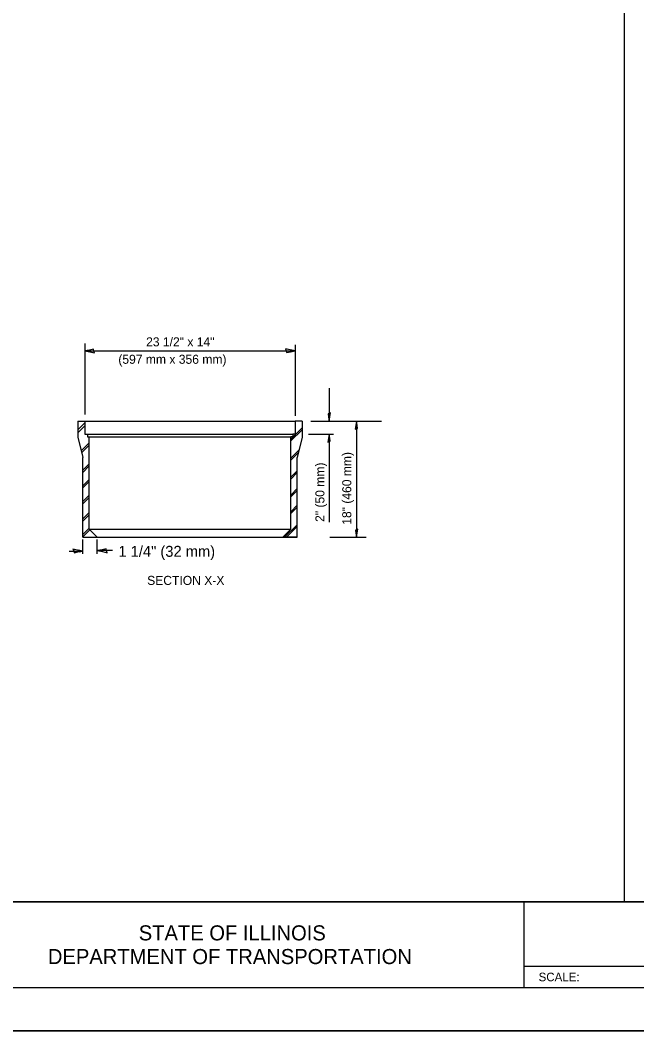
# Model space of a CAD drawing. Extents: x 1709823 to 1716999, y 1398858 to 1402388.
# Drawn here: x 1715257.1 to 1715400.3, y 1401552.1 to 1401786.9 of the extents above; entities that cross this region are included whole.
import ezdxf

# ---------------------------------------------------------------- set-up
doc = ezdxf.new("R2010")
doc.units = 0
for name, color, linetype in [('Design_EX_Roadway Dimensions', 7, 'Continuous'), ('Design_EX_Roadway Notes', 7, 'Continuous'), ('Level 48', 7, 'Continuous'), ('Removal_Items', 7, 'Continuous'), ('Sheets_50 Reference Boundary', 7, 'Continuous'), ('Sheets_General Details', 7, 'Continuous'), ('Sheets_Printer Plotting Border', 7, 'Continuous'), ('Signals_EX_Above Ground', 7, 'Continuous')]:
    doc.layers.add(name, color=color, linetype=linetype)

msp = doc.modelspace()

# ---------------------------------------------------------------- linework, layer by layer
at = {"layer": 'Design_EX_Roadway Dimensions'}
for p, q in [((1715272.11, 1401711.86), (1715272.11, 1401695.29)), ((1715272.11, 1401710.11), (1715321.01, 1401710.11)), ((1715321.01, 1401711.54), (1715321.01, 1401695.03)), ((1715328.86, 1401701.42), (1715328.86, 1401693.79)), ((1715324.61, 1401693.79), (1715340.99, 1401693.79)), ((1715335.21, 1401693.79), (1715335.21, 1401666.79)), ((1715324.08, 1401690.79), (1715329.91, 1401690.79)), ((1715328.86, 1401690.79), (1715328.86, 1401670.28)), ((1715271.68, 1401662.96), (1715271.68, 1401666.28)), ((1715275.04, 1401662.96), (1715275.04, 1401666.31)), ((1715329.05, 1401666.79), (1715337.5, 1401666.79)), ((1715268.51, 1401663.59), (1715271.68, 1401663.59)), ((1715278.58, 1401663.7), (1715275.04, 1401663.7))]:
    msp.add_line(p, q, dxfattribs=at)
for points in [[(1715274.39, 1401709.63), (1715274.21, 1401710.07), (1715274.14, 1401710.49), (1715273.25, 1401710.3), (1715272.11, 1401710.11), (1715273.33, 1401709.88)], [(1715318.73, 1401710.58), (1715318.91, 1401710.14), (1715318.99, 1401709.72), (1715319.87, 1401709.91), (1715321.01, 1401710.11), (1715319.79, 1401710.33)], [(1715269.39, 1401664.07), (1715269.58, 1401663.63), (1715269.65, 1401663.21), (1715270.53, 1401663.39), (1715271.68, 1401663.59), (1715270.46, 1401663.81)], [(1715270.76, 1401663.78), (1715270.84, 1401663.6), (1715270.87, 1401663.44), (1715271.22, 1401663.51), (1715271.68, 1401663.59), (1715271.19, 1401663.68)], [(1715277.33, 1401663.22), (1715277.14, 1401663.66), (1715277.07, 1401664.08), (1715276.18, 1401663.89), (1715275.04, 1401663.7), (1715276.26, 1401663.47)]]:
    msp.add_lwpolyline(points, close=True, dxfattribs=at)
for points in [[(1715328.89, 1401695.54), (1715328.63, 1401695.48), (1715328.74, 1401694.74), (1715328.86, 1401693.79), (1715329, 1401694.81), (1715329.16, 1401695.7), (1715328.89, 1401695.54), (1715328.72, 1401695.46), (1715328.86, 1401694.43), (1715329.06, 1401695.56), (1715328.84, 1401695.39), (1715328.87, 1401694.92), (1715328.94, 1401695.38)], [(1715335.19, 1401692.04), (1715335.45, 1401692.1), (1715335.34, 1401692.84), (1715335.21, 1401693.79), (1715335.07, 1401692.78), (1715334.92, 1401691.89), (1715335.19, 1401692.04), (1715335.36, 1401692.12), (1715335.21, 1401693.15), (1715335.01, 1401692.03), (1715335.24, 1401692.19), (1715335.21, 1401692.67), (1715335.14, 1401692.21)], [(1715328.84, 1401689.04), (1715329.1, 1401689.1), (1715328.99, 1401689.84), (1715328.86, 1401690.79), (1715328.72, 1401689.78), (1715328.57, 1401688.89), (1715328.84, 1401689.04), (1715329.01, 1401689.12), (1715328.86, 1401690.15), (1715328.66, 1401689.03), (1715328.89, 1401689.19), (1715328.86, 1401689.67), (1715328.79, 1401689.21)], [(1715335.24, 1401668.54), (1715334.98, 1401668.48), (1715335.09, 1401667.74), (1715335.21, 1401666.79), (1715335.35, 1401667.81), (1715335.51, 1401668.7), (1715335.24, 1401668.54), (1715335.07, 1401668.46), (1715335.22, 1401667.43), (1715335.41, 1401668.56), (1715335.19, 1401668.39), (1715335.22, 1401667.92), (1715335.29, 1401668.38)]]:
    msp.add_lwpolyline(points, dxfattribs=at)
at = {"layer": 'Level 48'}
msp.add_lwpolyline([(1714958.63, 1401992.13), (1715638.63, 1401992.13), (1715638.63, 1401552.13), (1714958.63, 1401552.13)], close=True, dxfattribs=at)
at = {"layer": 'Removal_Items'}
for p, q in [((1715270.51, 1401691.73), (1715272.09, 1401693.3)), ((1715270.48, 1401691.08), (1715272.05, 1401692.65)), ((1715319.99, 1401689.59), (1715322.61, 1401692.21)), ((1715320.01, 1401689.18), (1715322.62, 1401691.8)), ((1715271.32, 1401686.92), (1715273.17, 1401688.77)), ((1715271.39, 1401686.4), (1715273.09, 1401688.1)), ((1715319.96, 1401685.2), (1715321.89, 1401687.14)), ((1715319.96, 1401684.72), (1715321.73, 1401686.49)), ((1715271.68, 1401682.37), (1715273.14, 1401683.83)), ((1715271.65, 1401681.85), (1715273.11, 1401683.31)), ((1715319.94, 1401680.75), (1715321.44, 1401682.25)), ((1715319.94, 1401680.33), (1715321.44, 1401681.83)), ((1715271.68, 1401678.27), (1715273.14, 1401679.74)), ((1715271.71, 1401678.79), (1715273.17, 1401680.26)), ((1715271.71, 1401675.12), (1715273.17, 1401676.58)), ((1715319.94, 1401676.61), (1715321.44, 1401678.11)), ((1715319.94, 1401676.19), (1715321.44, 1401677.69)), ((1715271.68, 1401674.6), (1715273.14, 1401676.06)), ((1715271.68, 1401670.54), (1715273.14, 1401672)), ((1715271.71, 1401671.06), (1715273.17, 1401672.52)), ((1715319.94, 1401672.32), (1715321.44, 1401673.82)), ((1715318.54, 1401666.79), (1715321.44, 1401669.7)), ((1715271.68, 1401666.93), (1715273.29, 1401668.55)), ((1715271.71, 1401667.45), (1715273.17, 1401668.92)), ((1715318.96, 1401666.79), (1715321.44, 1401669.27))]:
    msp.add_line(p, q, dxfattribs=at)
at = {"layer": 'Sheets_50 Reference Boundary'}
msp.add_lwpolyline([(1714998.63, 1401982.13), (1715628.63, 1401982.13), (1715628.63, 1401582.13), (1714998.63, 1401582.13)], close=True, dxfattribs=at)
at = {"layer": 'Sheets_General Details'}
for p, q in [((1715397.45, 1401582.13), (1715397.45, 1401796.93)), ((1714998.63, 1401582.13), (1715628.63, 1401582.13)), ((1715374.11, 1401582.13), (1715374.11, 1401562.13)), ((1715374.11, 1401567.13), (1715528.11, 1401567.13)), ((1715638.63, 1401552.13), (1714958.63, 1401552.13))]:
    msp.add_line(p, q, dxfattribs=at)
msp.add_lwpolyline([(1714998.63, 1401982.13), (1715628.63, 1401982.13), (1715628.63, 1401562.13), (1714998.63, 1401562.13)], close=True, dxfattribs=at)
at = {"layer": 'Sheets_Printer Plotting Border'}
msp.add_lwpolyline([(1714958.63, 1401552.13), (1715638.63, 1401552.13), (1715638.63, 1401992.13), (1714958.63, 1401992.13)], close=True, dxfattribs=at)
at = {"layer": 'Signals_EX_Above Ground'}
for p, q in [((1715270.5, 1401693.79), (1715272.11, 1401693.79)), ((1715270.5, 1401693.79), (1715270.5, 1401690.06)), ((1715272.11, 1401693.79), (1715321.01, 1401693.79)), ((1715272.11, 1401693.79), (1715272.11, 1401690.79)), ((1715322.62, 1401693.79), (1715321.01, 1401693.79)), ((1715321.01, 1401693.79), (1715321.01, 1401690.79)), ((1715322.62, 1401693.79), (1715322.62, 1401690.06)), ((1715272.11, 1401690.79), (1715320.4, 1401690.79)), ((1715272.11, 1401690.79), (1715272.73, 1401690.79)), ((1715272.73, 1401690.79), (1715272.73, 1401690.16)), ((1715320.4, 1401690.79), (1715320.4, 1401690.16)), ((1715321.01, 1401690.79), (1715320.4, 1401690.79)), ((1715270.5, 1401690.06), (1715271.69, 1401685.3)), ((1715272.73, 1401690.16), (1715273.17, 1401690.16)), ((1715273.17, 1401690.16), (1715319.95, 1401690.16)), ((1715273.17, 1401668.66), (1715273.17, 1401690.16)), ((1715319.95, 1401668.66), (1715319.95, 1401690.16)), ((1715320.4, 1401690.16), (1715319.95, 1401690.16)), ((1715322.62, 1401690.06), (1715321.44, 1401685.3)), ((1715271.68, 1401666.79), (1715271.68, 1401685.33)), ((1715321.44, 1401666.79), (1715321.44, 1401685.33)), ((1715319.94, 1401672.74), (1715321.44, 1401674.25)), ((1715275.04, 1401666.79), (1715273.17, 1401668.66)), ((1715273.17, 1401668.66), (1715319.95, 1401668.66)), ((1715318.08, 1401666.79), (1715319.95, 1401668.66)), ((1715271.68, 1401666.79), (1715321.44, 1401666.79)), ((1715271.68, 1401666.79), (1715275.04, 1401666.79)), ((1715321.44, 1401666.79), (1715318.08, 1401666.79))]:
    msp.add_line(p, q, dxfattribs=at)

# ---------------------------------------------------------------- texts
at = {"layer": 'Design_EX_Roadway Dimensions'}
for s, height, p in [('23 1/2" x 14"', 2.0985, (1715286.37, 1401711.16)), ('(597 mm x 356 mm)', 2.0985, (1715279.92, 1401707.11)), ('1 1/4" (32 mm)', 2.55, (1715279.95, 1401662.26))]:
    msp.add_text(s, height=height, dxfattribs=at).set_placement(p)
for s, height, p in [('18" (460 mm)', 2.0985, (1715334.01, 1401669.71)), ('2" (50 mm)', 2.099, (1715327.77, 1401670.37))]:
    msp.add_text(s, height=height, rotation=90, dxfattribs=at).set_placement(p)
at = {"layer": 'Design_EX_Roadway Notes'}
msp.add_text('SECTION X-X', height=2.1, dxfattribs=at).set_placement((1715286.61, 1401655.73))
at = {"layer": 'Sheets_General Details'}
for s, height, p in [('STATE OF ILLINOIS', 3.5, (1715284.66, 1401573.13)), ('DEPARTMENT OF TRANSPORTATION', 3.5, (1715263.56, 1401567.63)), ('SCALE:          ', 2, (1715377.5, 1401563.63))]:
    msp.add_text(s, height=height, dxfattribs=at).set_placement(p)

doc.saveas('drawing.dxf')
